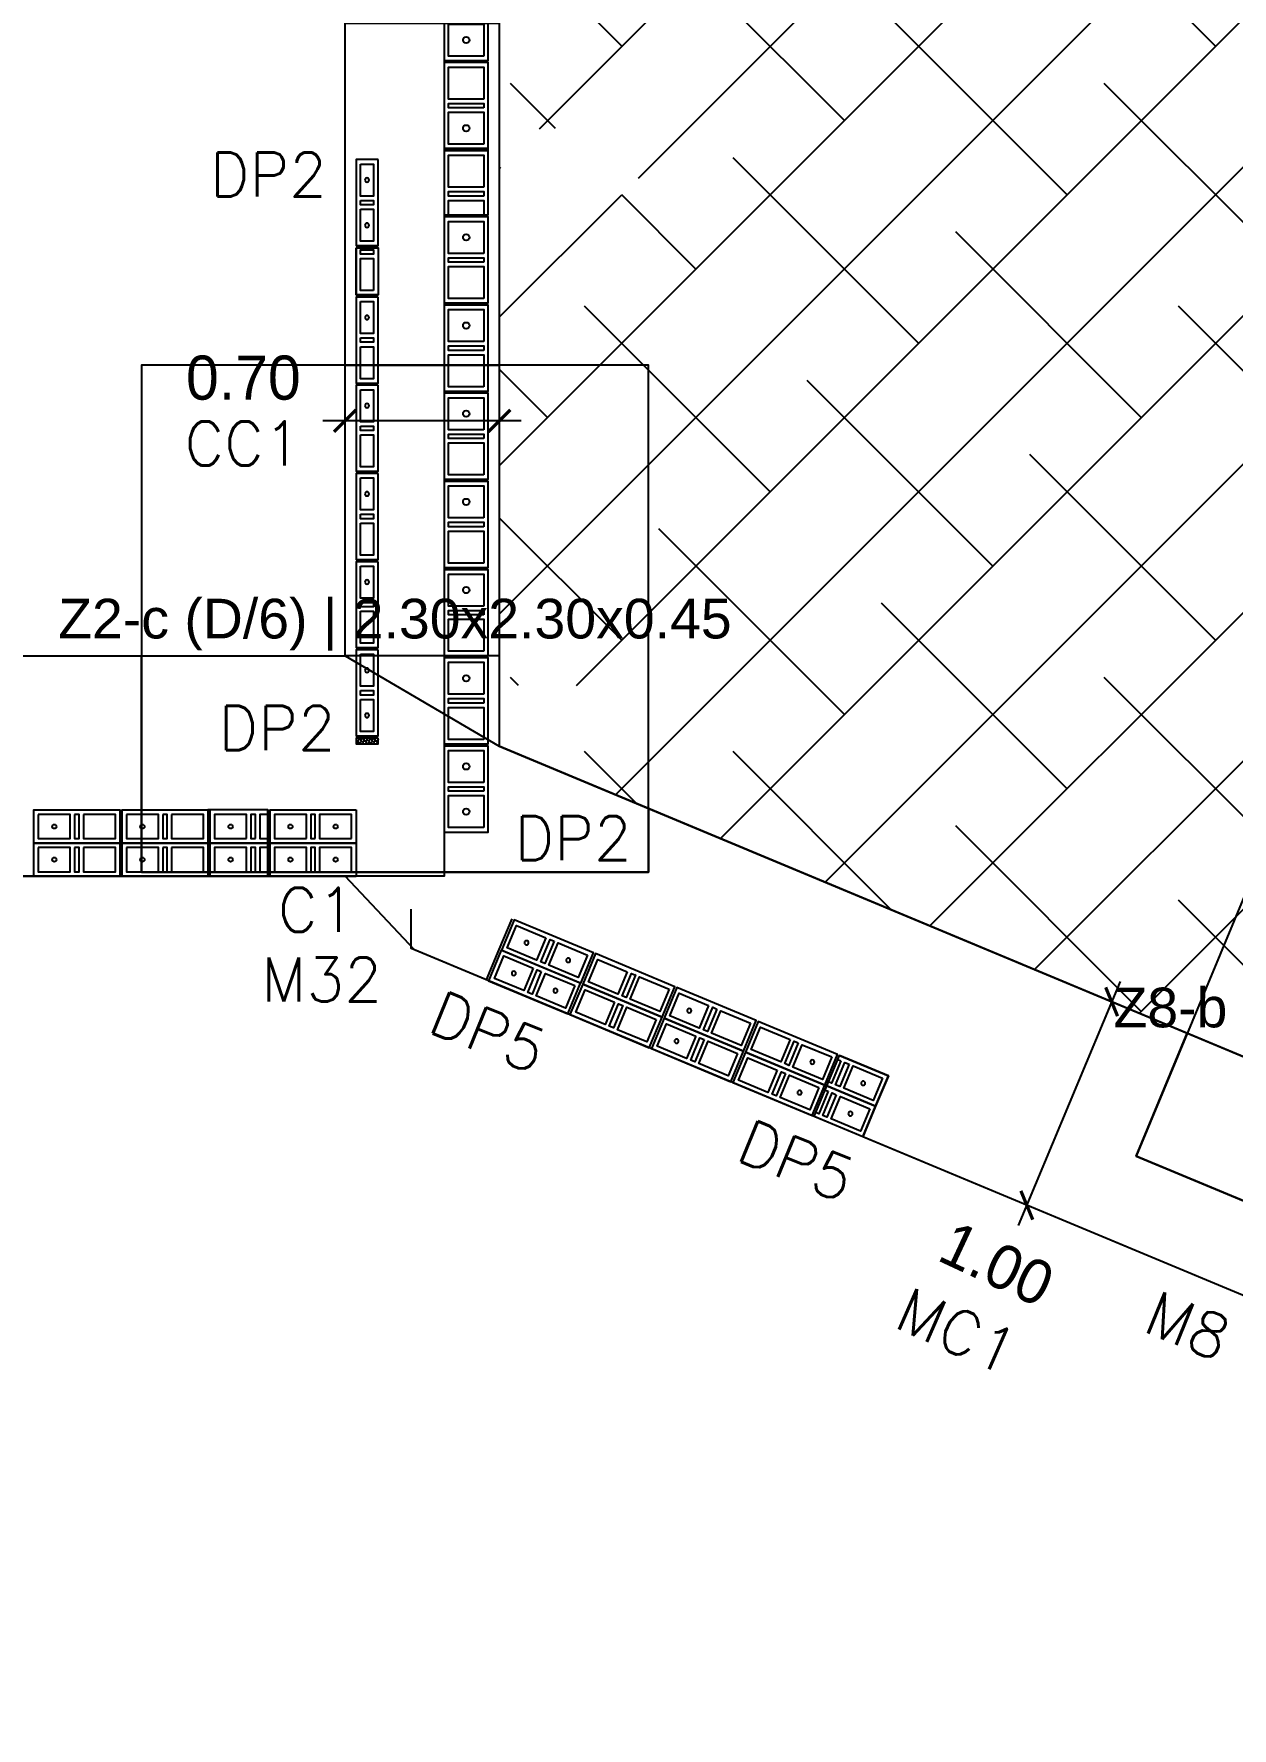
# Model space of a CAD drawing. Header units: metres. Extents: x -33.7 to 12.8, y -17.6 to 9.1.
# Drawn here: x 0.03 to 5.46, y -7.63 to 0.06 of the extents above; entities that cross this region are included whole.
import ezdxf
from ezdxf.enums import TextEntityAlignment as Align
from ezdxf.xclip import XClip

# ---------------------------------------------------------------- set-up
doc = ezdxf.new("R2010")
doc.units = ezdxf.units.M
doc.header["$XCLIPFRAME"] = 2
doc.linetypes.add('HIDDEN', pattern=[0.375, 0.25, -0.125])
for name, color, linetype in [('block0.14', 1, 'Continuous'), ('BLOCK251', 1, 'Continuous'), ('BLOKS 008', 8, 'Continuous'), ('CIMIENTO 004', 4, 'Continuous'), ('COTAS', 1, 'Continuous'), ('CUANT-CC1-NETO', 30, 'Continuous'), ('CUANT-MC1-NETO', 1, 'Continuous'), ('CUANT-TEXTO', 7, 'Continuous'), ('CUANT-TRASLAPE-ZAPATA', 8, 'Continuous'), ('CUANT-ZAPATAS', 5, 'Continuous'), ('hatch', 8, 'Continuous'), ('S-contrapiso 001', 1, 'Continuous'), ('S-text 003', 3, 'Continuous'), ('TEX5', 4, 'Continuous'), ('ZAPATA', 6, 'Continuous')]:
    doc.layers.add(name, color=color, linetype=linetype)
doc.styles.add('ROMANS', font='romans')
doc.styles.add('ROTULOS', font='GOTHIC.TTF')
doc.styles.get("Standard").update_dxf_attribs({"font": 'arial.ttf'})
doc.dimstyles.new('DIM_100_2', dxfattribs={"dimtxt": 0.2, "dimasz": 0.1, "dimexe": 0.1, "dimexo": 0.1, "dimgap": 0.15, "dimtad": 1, "dimtxsty": 'ROTULOS', "dimblk": 'ARCHTICK', "dimcen": 0.1, "dimdle": 0.1, "dimclrd": 256, "dimclre": 256, "dimclrt": 1, "dimaunit": 1, "dimadec": 3, "dimazin": 3, "dimtfac": 1, "dimtix": 1, "dimtmove": 2, "dimatfit": 0, "dimldrblk": 'FLECHA', "dimfxl": 0.25, "dimtvp": 1, "dimlwd": -1, "dimlwe": -1})

# ---------------------------------------------------------------- blocks, each defined once
blk = doc.blocks.new('*U134')
for points in [[(-0.075, 0.4), (0.075, 0.4), (0.075, 0.01), (-0.075, 0.01)], [(0.055, 0.38), (-0.055, 0.38), (-0.055, 0.235), (0.055, 0.235)], [(0.055, 0.215), (-0.055, 0.215), (-0.055, 0.195), (0.055, 0.195)], [(0.055, 0.175), (-0.055, 0.175), (-0.055, 0.03), (0.055, 0.03)]]:
    blk.add_lwpolyline(points, close=True)
at = {"color": 251}
blk.add_lwpolyline([(-0.075, 0), (0.075, 0)], dxfattribs=at)
at = {"color": 3}
blk.add_circle((0, 0.3075), 0.00953, dxfattribs=at)
blk = doc.blocks.new('*U135')
for points in [[(-0.075, 0.4), (0.075, 0.4), (0.075, 0.01), (-0.075, 0.01)], [(0.055, 0.38), (-0.055, 0.38), (-0.055, 0.235), (0.055, 0.235)], [(0.055, 0.215), (-0.055, 0.215), (-0.055, 0.195), (0.055, 0.195)], [(0.055, 0.175), (-0.055, 0.175), (-0.055, 0.03), (0.055, 0.03)]]:
    blk.add_lwpolyline(points, close=True)
at = {"color": 251}
blk.add_lwpolyline([(-0.075, 0), (0.075, 0)], dxfattribs=at)
at = {"color": 3}
blk.add_circle((0, 0.3075), 0.00953, dxfattribs=at)
blk = doc.blocks.new('*U136')
for points in [[(-0.075, 0.4), (0.075, 0.4), (0.075, 0.01), (-0.075, 0.01)], [(0.055, 0.38), (-0.055, 0.38), (-0.055, 0.235), (0.055, 0.235)], [(0.055, 0.215), (-0.055, 0.215), (-0.055, 0.195), (0.055, 0.195)], [(0.055, 0.175), (-0.055, 0.175), (-0.055, 0.03), (0.055, 0.03)]]:
    blk.add_lwpolyline(points, close=True)
at = {"color": 251}
blk.add_lwpolyline([(-0.075, 0), (0.075, 0)], dxfattribs=at)
at = {"color": 3}
for centre in [(0, 0.3075), (0, 0.1025)]:
    blk.add_circle(centre, 0.00953, dxfattribs=at)
blk = doc.blocks.new('*U137')
for points in [[(-0.075, 0.4), (0.075, 0.4), (0.075, 0.01), (-0.075, 0.01)], [(0.055, 0.38), (-0.055, 0.38), (-0.055, 0.235), (0.055, 0.235)], [(0.055, 0.215), (-0.055, 0.215), (-0.055, 0.195), (0.055, 0.195)], [(0.055, 0.175), (-0.055, 0.175), (-0.055, 0.03), (0.055, 0.03)]]:
    blk.add_lwpolyline(points, close=True)
at = {"color": 251}
blk.add_lwpolyline([(-0.075, 0), (0.075, 0)], dxfattribs=at)
at = {"color": 3}
blk.add_circle((0, 0.1025), 0.00953, dxfattribs=at)
blk = doc.blocks.new('*U386')
for points in [[(-0.05, 0.4), (0.05, 0.4), (0.05, 0.01), (-0.05, 0.01)], [(0.03, 0.38), (-0.03, 0.38), (-0.03, 0.235), (0.03, 0.235)], [(0.03, 0.215), (-0.03, 0.215), (-0.03, 0.195), (0.03, 0.195)], [(0.03, 0.175), (-0.03, 0.175), (-0.03, 0.03), (0.03, 0.03)]]:
    blk.add_lwpolyline(points, close=True)
at = {"color": 251}
blk.add_lwpolyline([(-0.05, 0), (0.05, 0)], dxfattribs=at)
at = {"color": 3}
for centre in [(0, 0.3075), (0, 0.1025)]:
    blk.add_circle(centre, 0.00953, dxfattribs=at)
blk = doc.blocks.new('*U387')
for points in [[(-0.05, 0.4), (0.05, 0.4), (0.05, 0.01), (-0.05, 0.01)], [(0.03, 0.38), (-0.03, 0.38), (-0.03, 0.235), (0.03, 0.235)], [(0.03, 0.215), (-0.03, 0.215), (-0.03, 0.195), (0.03, 0.195)], [(0.03, 0.175), (-0.03, 0.175), (-0.03, 0.03), (0.03, 0.03)]]:
    blk.add_lwpolyline(points, close=True)
at = {"color": 251}
blk.add_lwpolyline([(-0.05, 0), (0.05, 0)], dxfattribs=at)
at = {"color": 3}
blk.add_circle((0, 0.3075), 0.00953, dxfattribs=at)
blk = doc.blocks.new('*U388')
for points in [[(-0.05, 0.4), (0.05, 0.4), (0.05, 0.01), (-0.05, 0.01)], [(0.03, 0.38), (-0.03, 0.38), (-0.03, 0.235), (0.03, 0.235)], [(0.03, 0.215), (-0.03, 0.215), (-0.03, 0.195), (0.03, 0.195)], [(0.03, 0.175), (-0.03, 0.175), (-0.03, 0.03), (0.03, 0.03)]]:
    blk.add_lwpolyline(points, close=True)
at = {"color": 251}
blk.add_lwpolyline([(-0.05, 0), (0.05, 0)], dxfattribs=at)
at = {"color": 3}
blk.add_circle((0, 0.3075), 0.00953, dxfattribs=at)
blk = doc.blocks.new('*U389')
for points in [[(-0.05, 0.4), (0.05, 0.4), (0.05, 0.01), (-0.05, 0.01)], [(0.03, 0.38), (-0.03, 0.38), (-0.03, 0.235), (0.03, 0.235)], [(0.03, 0.215), (-0.03, 0.215), (-0.03, 0.195), (0.03, 0.195)], [(0.03, 0.175), (-0.03, 0.175), (-0.03, 0.03), (0.03, 0.03)]]:
    blk.add_lwpolyline(points, close=True)
at = {"color": 251}
blk.add_lwpolyline([(-0.05, 0), (0.05, 0)], dxfattribs=at)
at = {"color": 3}
blk.add_circle((0, 0.3075), 0.00953, dxfattribs=at)
blk = doc.blocks.new('*U390')
for points in [[(-0.05, 0.4), (0.05, 0.4), (0.05, 0.01), (-0.05, 0.01)], [(0.03, 0.38), (-0.03, 0.38), (-0.03, 0.235), (0.03, 0.235)], [(0.03, 0.215), (-0.03, 0.215), (-0.03, 0.195), (0.03, 0.195)], [(0.03, 0.175), (-0.03, 0.175), (-0.03, 0.03), (0.03, 0.03)]]:
    blk.add_lwpolyline(points, close=True)
at = {"color": 251}
blk.add_lwpolyline([(-0.05, 0), (0.05, 0)], dxfattribs=at)
at = {"color": 3}
blk.add_circle((0, 0.3075), 0.00953, dxfattribs=at)
blk = doc.blocks.new('*U391')
for points in [[(-0.05, 0.4), (0.05, 0.4), (0.05, 0.01), (-0.05, 0.01)], [(0.03, 0.38), (-0.03, 0.38), (-0.03, 0.235), (0.03, 0.235)], [(0.03, 0.215), (-0.03, 0.215), (-0.03, 0.195), (0.03, 0.195)], [(0.03, 0.175), (-0.03, 0.175), (-0.03, 0.03), (0.03, 0.03)]]:
    blk.add_lwpolyline(points, close=True)
at = {"color": 251}
blk.add_lwpolyline([(-0.05, 0), (0.05, 0)], dxfattribs=at)
at = {"color": 3}
for centre in [(0, 0.3075), (0, 0.1025)]:
    blk.add_circle(centre, 0.00953, dxfattribs=at)
blk = doc.blocks.new('_ArchTick')
at = {"color": 0, "linetype": 'ByBlock', "lineweight": -2, "const_width": 0.15}
blk.add_lwpolyline([(-0.5, -0.5), (0.5, 0.5)], dxfattribs=at)
blk = doc.blocks.new('*D435')
at = {"layer": 'COTAS', "transparency": 16777216}
for p, q in [((2.239, -1.6988), (1.339, -1.6988)), ((1.439, -1.7988), (1.439, -1.7988)), ((2.139, -1.7988), (2.139, -1.7988))]:
    blk.add_line(p, q, dxfattribs=at)
at = {"layer": 'Defpoints', "color": 0, "transparency": 16777216}
for p in [(1.439, -1.6988), (1.439, -1.6988), (2.139, -1.6988)]:
    blk.add_point(p, dxfattribs=at)
at = {"layer": 'COTAS', "linetype": 'ByBlock', "transparency": 16777216, "xscale": 0.1, "yscale": 0.1, "zscale": 0.1}
for p, rotation in [((1.439, -1.6988), 179.9999985012163), ((2.139, -1.6988), 359.9999985012163)]:
    blk.add_blockref('_ArchTick', p, dxfattribs=dict(at, rotation=rotation))
at = {"layer": 'COTAS', "color": 1, "transparency": 16777216, "insert": (0.9778, -1.5037), "char_height": 0.2, "attachment_point": 5, "rotation": 360, "style": 'ROTULOS'}
blk.add_mtext('\\A1;0.70', dxfattribs=at)
blk = doc.blocks.new('FLECHA')
h = blk.add_hatch(color=256)
edge = h.paths.add_edge_path()
edge.add_line((-0.76, -0.716), (-0.346, 0))
edge.add_line((-0.346, 0), (-0.76, 0.716))
edge.add_arc((-0.63, 0.791), 0.15, 30, 210, ccw=False)
edge.add_line((-0.5, 0.866), (0, 0))
edge.add_line((0, 0), (-0.5, -0.866))
edge.add_arc((-0.63, -0.791), 0.15, 150, 330, ccw=False)
blk.add_line((-0.346, 0), (-1.83, 0))
blk.add_lwpolyline([(-0.76, -0.716), (-0.346, 0), (-0.76, 0.716, -1), (-0.5, 0.866), (0, 0), (-0.5, -0.866, -1)], format="xyb", close=True)
blk = doc.blocks.new('*U457')
for points in [[(-0.05, 0.4), (0.05, 0.4), (0.05, 0.01), (-0.05, 0.01)], [(0.03, 0.38), (-0.03, 0.38), (-0.03, 0.235), (0.03, 0.235)], [(0.03, 0.38), (-0.03, 0.38), (-0.03, 0.235), (0.03, 0.235)], [(0.03, 0.215), (-0.03, 0.215), (-0.03, 0.195), (0.03, 0.195)], [(0.03, 0.175), (-0.03, 0.175), (-0.03, 0.03), (0.03, 0.03)]]:
    blk.add_lwpolyline(points, close=True)
blk.add_lwpolyline([(0.03, 0.21), (0.03, 0.215), (-0.03, 0.215), (-0.03, 0.21)])
at = {"color": 251}
blk.add_lwpolyline([(-0.05, 0), (0.05, 0)], dxfattribs=at)
blk = doc.blocks.new('*U466')
at = {"color": 251}
blk.add_lwpolyline([(135.5512, -9.5275), (135.7512, -9.5275)], dxfattribs=at)
for points in [[(135.5512, -9.9275), (135.7512, -9.9275), (135.7512, -9.5375), (135.5512, -9.5375)], [(135.7312, -9.7025), (135.5712, -9.7025), (135.5712, -9.5575), (135.7312, -9.5575)], [(135.7312, -9.7425), (135.5712, -9.7425), (135.5712, -9.7225), (135.7312, -9.7225)], [(135.7312, -9.9075), (135.5712, -9.9075), (135.5712, -9.7625), (135.7312, -9.7625)]]:
    blk.add_lwpolyline(points, close=True)
at = {"color": 3}
for centre in [(135.6512, -9.63), (135.6512, -9.835)]:
    blk.add_circle(centre, 0.0144, dxfattribs=at)
blk = doc.blocks.new('*U467')
at = {"color": 251}
blk.add_lwpolyline([(135.5512, -9.5275), (135.7512, -9.5275)], dxfattribs=at)
for points in [[(135.5512, -9.9275), (135.7512, -9.9275), (135.7512, -9.5375), (135.5512, -9.5375)], [(135.7312, -9.7025), (135.5712, -9.7025), (135.5712, -9.5575), (135.7312, -9.5575)], [(135.7312, -9.7425), (135.5712, -9.7425), (135.5712, -9.7225), (135.7312, -9.7225)], [(135.7312, -9.9075), (135.5712, -9.9075), (135.5712, -9.7625), (135.7312, -9.7625)]]:
    blk.add_lwpolyline(points, close=True)
at = {"color": 3}
blk.add_circle((135.6512, -9.63), 0.0144, dxfattribs=at)
blk = doc.blocks.new('*U468')
at = {"color": 251}
blk.add_lwpolyline([(135.5512, -9.5275), (135.7512, -9.5275)], dxfattribs=at)
for points in [[(135.5512, -9.9275), (135.7512, -9.9275), (135.7512, -9.5375), (135.5512, -9.5375)], [(135.7312, -9.7025), (135.5712, -9.7025), (135.5712, -9.5575), (135.7312, -9.5575)], [(135.7312, -9.7425), (135.5712, -9.7425), (135.5712, -9.7225), (135.7312, -9.7225)], [(135.7312, -9.9075), (135.5712, -9.9075), (135.5712, -9.7625), (135.7312, -9.7625)]]:
    blk.add_lwpolyline(points, close=True)
at = {"color": 3}
blk.add_circle((135.6512, -9.63), 0.0144, dxfattribs=at)
blk = doc.blocks.new('*U469')
at = {"color": 251}
blk.add_lwpolyline([(135.5512, -9.5275), (135.7512, -9.5275)], dxfattribs=at)
for points in [[(135.5512, -9.9275), (135.7512, -9.9275), (135.7512, -9.5375), (135.5512, -9.5375)], [(135.7312, -9.7025), (135.5712, -9.7025), (135.5712, -9.5575), (135.7312, -9.5575)], [(135.7312, -9.7425), (135.5712, -9.7425), (135.5712, -9.7225), (135.7312, -9.7225)], [(135.7312, -9.9075), (135.5712, -9.9075), (135.5712, -9.7625), (135.7312, -9.7625)]]:
    blk.add_lwpolyline(points, close=True)
at = {"color": 3}
blk.add_circle((135.6512, -9.63), 0.0144, dxfattribs=at)
blk = doc.blocks.new('*U556')
at = {"color": 251}
blk.add_lwpolyline([(135.5512, -9.5275), (135.7512, -9.5275)], dxfattribs=at)
for points in [[(135.5512, -9.9275), (135.7512, -9.9275), (135.7512, -9.5375), (135.5512, -9.5375)], [(135.7312, -9.7025), (135.5712, -9.7025), (135.5712, -9.5575), (135.7312, -9.5575)], [(135.7312, -9.7425), (135.5712, -9.7425), (135.5712, -9.7225), (135.7312, -9.7225)], [(135.7312, -9.9075), (135.5712, -9.9075), (135.5712, -9.7625), (135.7312, -9.7625)]]:
    blk.add_lwpolyline(points, close=True)
at = {"color": 3}
blk.add_circle((135.6512, -9.63), 0.0144, dxfattribs=at)
blk = doc.blocks.new('*U472')
at = {"color": 251}
blk.add_lwpolyline([(135.5512, -9.5275), (135.7512, -9.5275)], dxfattribs=at)
for points in [[(135.5512, -9.9275), (135.7512, -9.9275), (135.7512, -9.5375), (135.5512, -9.5375)], [(135.7312, -9.7025), (135.5712, -9.7025), (135.5712, -9.5575), (135.7312, -9.5575)], [(135.7312, -9.7425), (135.5712, -9.7425), (135.5712, -9.7225), (135.7312, -9.7225)], [(135.7312, -9.9075), (135.5712, -9.9075), (135.5712, -9.7625), (135.7312, -9.7625)]]:
    blk.add_lwpolyline(points, close=True)
blk = doc.blocks.new('*U539')
for points in [[(-0.075, 0.4), (0.075, 0.4), (0.075, 0.01), (-0.075, 0.01)], [(0.055, 0.38), (-0.055, 0.38), (-0.055, 0.235), (0.055, 0.235)], [(0.055, 0.215), (-0.055, 0.215), (-0.055, 0.195), (0.055, 0.195)], [(0.055, 0.175), (-0.055, 0.175), (-0.055, 0.03), (0.055, 0.03)]]:
    blk.add_lwpolyline(points, close=True)
at = {"color": 251}
blk.add_lwpolyline([(-0.075, 0), (0.075, 0)], dxfattribs=at)
at = {"color": 3}
blk.add_circle((0, 0.3075), 0.00953, dxfattribs=at)
blk = doc.blocks.new('*U540')
for points in [[(-0.075, 0.4), (0.075, 0.4), (0.075, 0.01), (-0.075, 0.01)], [(0.055, 0.38), (-0.055, 0.38), (-0.055, 0.235), (0.055, 0.235)], [(0.055, 0.215), (-0.055, 0.215), (-0.055, 0.195), (0.055, 0.195)], [(0.055, 0.175), (-0.055, 0.175), (-0.055, 0.03), (0.055, 0.03)]]:
    blk.add_lwpolyline(points, close=True)
at = {"color": 251}
blk.add_lwpolyline([(-0.075, 0), (0.075, 0)], dxfattribs=at)
at = {"color": 3}
blk.add_circle((0, 0.3075), 0.00953, dxfattribs=at)
blk = doc.blocks.new('*U503')
for points in [[(-0.075, 0.4), (0.075, 0.4), (0.075, 0.01), (-0.075, 0.01)], [(0.055, 0.38), (-0.055, 0.38), (-0.055, 0.235), (0.055, 0.235)], [(0.055, 0.215), (-0.055, 0.215), (-0.055, 0.195), (0.055, 0.195)], [(0.055, 0.175), (-0.055, 0.175), (-0.055, 0.03), (0.055, 0.03)]]:
    blk.add_lwpolyline(points, close=True)
at = {"color": 251}
blk.add_lwpolyline([(-0.075, 0), (0.075, 0)], dxfattribs=at)
at = {"color": 3}
blk.add_circle((0, 0.1025), 0.00953, dxfattribs=at)
blk = doc.blocks.new('*U504')
for points in [[(-0.075, 0.4), (0.075, 0.4), (0.075, 0.01), (-0.075, 0.01)], [(0.055, 0.38), (-0.055, 0.38), (-0.055, 0.235), (0.055, 0.235)], [(0.055, 0.38), (-0.055, 0.38), (-0.055, 0.235), (0.055, 0.235)], [(0.055, 0.215), (-0.055, 0.215), (-0.055, 0.195), (0.055, 0.195)], [(0.055, 0.175), (-0.055, 0.175), (-0.055, 0.03), (0.055, 0.03)]]:
    blk.add_lwpolyline(points, close=True)
blk.add_lwpolyline([(0.055, 0.21), (0.055, 0.215), (-0.055, 0.215), (-0.055, 0.21)])
at = {"color": 251}
blk.add_lwpolyline([(-0.075, 0), (0.075, 0)], dxfattribs=at)
blk = doc.blocks.new('*U545')
for points in [[(-0.075, 0.4), (0.075, 0.4), (0.075, 0.01), (-0.075, 0.01)], [(0.055, 0.38), (-0.055, 0.38), (-0.055, 0.235), (0.055, 0.235)], [(0.055, 0.215), (-0.055, 0.215), (-0.055, 0.195), (0.055, 0.195)], [(0.055, 0.175), (-0.055, 0.175), (-0.055, 0.03), (0.055, 0.03)]]:
    blk.add_lwpolyline(points, close=True)
at = {"color": 251}
blk.add_lwpolyline([(-0.075, 0), (0.075, 0)], dxfattribs=at)
at = {"color": 3}
for centre in [(0, 0.3075), (0, 0.1025)]:
    blk.add_circle(centre, 0.00953, dxfattribs=at)
blk = doc.blocks.new('*U547')
for points in [[(-0.075, 0.4), (0.075, 0.4), (0.075, 0.01), (-0.075, 0.01)], [(0.055, 0.38), (-0.055, 0.38), (-0.055, 0.235), (0.055, 0.235)], [(0.055, 0.215), (-0.055, 0.215), (-0.055, 0.195), (0.055, 0.195)], [(0.055, 0.175), (-0.055, 0.175), (-0.055, 0.03), (0.055, 0.03)]]:
    blk.add_lwpolyline(points, close=True)
at = {"color": 251}
blk.add_lwpolyline([(-0.075, 0), (0.075, 0)], dxfattribs=at)
at = {"color": 3}
blk.add_circle((0, 0.1025), 0.00953, dxfattribs=at)
blk = doc.blocks.new('*U546')
for points in [[(-0.075, 0.4), (0.075, 0.4), (0.075, 0.01), (-0.075, 0.01)], [(0.055, 0.38), (-0.055, 0.38), (-0.055, 0.235), (0.055, 0.235)], [(0.055, 0.38), (-0.055, 0.38), (-0.055, 0.235), (0.055, 0.235)], [(0.055, 0.215), (-0.055, 0.215), (-0.055, 0.195), (0.055, 0.195)], [(0.055, 0.175), (-0.055, 0.175), (-0.055, 0.03), (0.055, 0.03)]]:
    blk.add_lwpolyline(points, close=True)
blk.add_lwpolyline([(0.055, 0.21), (0.055, 0.215), (-0.055, 0.215), (-0.055, 0.21)])
at = {"color": 251}
blk.add_lwpolyline([(-0.075, 0), (0.075, 0)], dxfattribs=at)
blk = doc.blocks.new('*U505')
for points in [[(-0.075, 0.4), (0.075, 0.4), (0.075, 0.01), (-0.075, 0.01)], [(0.055, 0.38), (-0.055, 0.38), (-0.055, 0.235), (0.055, 0.235)], [(0.055, 0.215), (-0.055, 0.215), (-0.055, 0.195), (0.055, 0.195)], [(0.055, 0.175), (-0.055, 0.175), (-0.055, 0.03), (0.055, 0.03)]]:
    blk.add_lwpolyline(points, close=True)
at = {"color": 251}
blk.add_lwpolyline([(-0.075, 0), (0.075, 0)], dxfattribs=at)
at = {"color": 3}
for centre in [(0, 0.3075), (0, 0.1025)]:
    blk.add_circle(centre, 0.00953, dxfattribs=at)
blk = doc.blocks.new('*U537')
for points in [[(-0.075, 0.4), (0.075, 0.4), (0.075, 0.01), (-0.075, 0.01)], [(0.055, 0.38), (-0.055, 0.38), (-0.055, 0.235), (0.055, 0.235)], [(0.055, 0.215), (-0.055, 0.215), (-0.055, 0.195), (0.055, 0.195)], [(0.055, 0.175), (-0.055, 0.175), (-0.055, 0.03), (0.055, 0.03)]]:
    blk.add_lwpolyline(points, close=True)
at = {"color": 3}
blk.add_circle((0, 0.3075), 0.00953, dxfattribs=at)
blk = doc.blocks.new('*U538')
for points in [[(-0.075, 0.4), (0.075, 0.4), (0.075, 0.01), (-0.075, 0.01)], [(0.055, 0.38), (-0.055, 0.38), (-0.055, 0.235), (0.055, 0.235)], [(0.055, 0.215), (-0.055, 0.215), (-0.055, 0.195), (0.055, 0.195)], [(0.055, 0.175), (-0.055, 0.175), (-0.055, 0.03), (0.055, 0.03)]]:
    blk.add_lwpolyline(points, close=True)
at = {"color": 3}
blk.add_circle((0, 0.3075), 0.00953, dxfattribs=at)
blk = doc.blocks.new('*D549')
at = {"layer": 'COTAS', "transparency": 16777216}
for p, q in [((4.956, -4.2412), (4.4941, -5.3487)), ((5.0098, -4.3719), (5.0098, -4.3719)), ((4.6249, -5.2949), (4.6249, -5.2949))]:
    blk.add_line(p, q, dxfattribs=at)
at = {"layer": 'Defpoints', "color": 0, "transparency": 16777216}
for p in [(4.9175, -4.3335), (4.5326, -5.2564), (4.5326, -5.2564)]:
    blk.add_point(p, dxfattribs=at)
at = {"layer": 'COTAS', "linetype": 'ByBlock', "transparency": 16777216, "xscale": 0.1, "yscale": 0.1, "zscale": 0.1}
for p, rotation in [((4.9175, -4.3335), 67.36123239118668), ((4.5326, -5.2564), 247.3612323911867)]:
    blk.add_blockref('_ArchTick', p, dxfattribs=dict(at, rotation=rotation))
at = {"layer": 'COTAS', "color": 1, "transparency": 16777216, "insert": (4.3962, -5.5234), "char_height": 0.2, "attachment_point": 5, "rotation": 335, "style": 'ROTULOS'}
blk.add_mtext('\\A1;1.00', dxfattribs=at)
blk = doc.blocks.new('*U560')
at = {"color": 251}
blk.add_lwpolyline([(135.5512, -9.5275), (135.7512, -9.5275)], dxfattribs=at)
for points in [[(135.5512, -9.9275), (135.7512, -9.9275), (135.7512, -9.5375), (135.5512, -9.5375)], [(135.7312, -9.7025), (135.5712, -9.7025), (135.5712, -9.5575), (135.7312, -9.5575)], [(135.7312, -9.7425), (135.5712, -9.7425), (135.5712, -9.7225), (135.7312, -9.7225)], [(135.7312, -9.9075), (135.5712, -9.9075), (135.5712, -9.7625), (135.7312, -9.7625)]]:
    blk.add_lwpolyline(points, close=True)
at = {"color": 3}
blk.add_circle((135.6512, -9.835), 0.0144, dxfattribs=at)
blk = doc.blocks.new('*U559')
at = {"color": 251}
blk.add_lwpolyline([(135.5512, -9.5275), (135.7512, -9.5275)], dxfattribs=at)
for points in [[(135.5512, -9.9275), (135.7512, -9.9275), (135.7512, -9.5375), (135.5512, -9.5375)], [(135.7312, -9.7025), (135.5712, -9.7025), (135.5712, -9.5575), (135.7312, -9.5575)], [(135.7312, -9.7425), (135.5712, -9.7425), (135.5712, -9.7225), (135.7312, -9.7225)], [(135.7312, -9.9075), (135.5712, -9.9075), (135.5712, -9.7625), (135.7312, -9.7625)]]:
    blk.add_lwpolyline(points, close=True)
at = {"color": 3}
blk.add_circle((135.6512, -9.835), 0.0144, dxfattribs=at)
blk = doc.blocks.new('*U557')
at = {"color": 251}
blk.add_lwpolyline([(135.5512, -9.5275), (135.7512, -9.5275)], dxfattribs=at)
for points in [[(135.5512, -9.9275), (135.7512, -9.9275), (135.7512, -9.5375), (135.5512, -9.5375)], [(135.7312, -9.7025), (135.5712, -9.7025), (135.5712, -9.5575), (135.7312, -9.5575)], [(135.7312, -9.7425), (135.5712, -9.7425), (135.5712, -9.7225), (135.7312, -9.7225)], [(135.7312, -9.9075), (135.5712, -9.9075), (135.5712, -9.7625), (135.7312, -9.7625)]]:
    blk.add_lwpolyline(points, close=True)
at = {"color": 3}
blk.add_circle((135.6512, -9.63), 0.0144, dxfattribs=at)
blk = doc.blocks.new('*U558')
at = {"color": 251}
blk.add_lwpolyline([(135.5512, -9.5275), (135.7512, -9.5275)], dxfattribs=at)
for points in [[(135.5512, -9.9275), (135.7512, -9.9275), (135.7512, -9.5375), (135.5512, -9.5375)], [(135.7312, -9.7025), (135.5712, -9.7025), (135.5712, -9.5575), (135.7312, -9.5575)], [(135.7312, -9.7425), (135.5712, -9.7425), (135.5712, -9.7225), (135.7312, -9.7225)], [(135.7312, -9.9075), (135.5712, -9.9075), (135.5712, -9.7625), (135.7312, -9.7625)]]:
    blk.add_lwpolyline(points, close=True)
at = {"color": 3}
blk.add_circle((135.6512, -9.63), 0.0144, dxfattribs=at)

msp = doc.modelspace()

# ---------------------------------------------------------------- hatches: boundary and pattern name
at = {"layer": 'hatch'}
h = msp.add_hatch(dxfattribs=at)
h.set_pattern_fill('HONEY', color=256, scale=0.0025, angle=283.86149)
h.set_pattern_definition([(283.86149112, (-3977.513672, 2288.130759), (0.009526334386, -0.009912652092), [0.0079375, -0.015875]), (43.86149112, (-3977.513672, 2288.130759), (0.003821441338, 0.013206373629), [0.0079375, -0.015875]), (343.86149112, (-3977.513672, 2288.130759), (0.013347775724, 0.003293721537), [-0.015875, 0.0079375])])
h.paths.add_polyline_path([(1.589, -3.1374), (1.489, -3.1372), (1.489, -3.1634), (1.589, -3.1636)])
at = {"layer": 'S-contrapiso 001'}
h = msp.add_hatch(dxfattribs=at)
h.set_pattern_fill('ANSI38', color=256, scale=0.15)
h.paths.add_polyline_path([(-4.6593, 0.8334), (-8.386, 0.8334), (-8.386, -0.2387), (-4.6593, -0.2387)])
h.paths.add_polyline_path([(-5.3507, 0.0369), (-4.7173, 0.0369), (-4.7173, -0.2631), (-5.3507, -0.2631)])
h.paths.add_polyline_path([(-8.1834, 0.8535), (-7.731, 0.8535), (-7.731, 0.5535), (-8.1834, 0.5535)])
h.paths.add_polyline_path([(-9.586, 0.8334), (-9.586, -0.2387), (-8.386, -0.2387), (-8.386, 0.8334)])
h.paths.add_polyline_path([(-8.386, 6.3702), (-8.386, 1.5334), (-4.6593, 1.5334), (-4.6593, 3.3291), (-2.586, 3.3291), (-2.586, 6.3702)])
h.paths.add_polyline_path([(-11.086, 6.3702), (-11.086, 2.9834), (-9.586, 2.9834), (-9.586, 1.5334), (-8.386, 1.5334), (-8.386, 6.3702)])
h.paths.add_polyline_path([(-9.5393, 1.8241), (-8.9155, 1.8241), (-8.9155, 1.5241), (-9.5393, 1.5241)])
h.paths.add_polyline_path([(-8.386, 6.3702), (-8.386, 7.7363), (-8.8848, 7.7363), (-9.2848, 7.7363), (-9.6848, 7.7363), (-10.0848, 7.7363), (-10.4848, 7.7363), (-10.611, 7.7363), (-10.8848, 7.7362), (-11.086, 7.7362), (-11.086, 6.3702)])
h.paths.add_polyline_path([(-3.182, 7.8863), (-3.182, 7.8663), (-3.182, 7.8364), (-3.182, 7.7563), (-3.182, 7.7363), (-3.372, 7.7363), (-3.372, 7.8364), (-3.7597, 7.8364), (-3.7597, 7.7363), (-3.986, 7.7363), (-3.986, 6.7363), (-4.686, 6.7363), (-4.686, 7.7363), (-4.9222, 7.7363), (-5.1122, 7.7363), (-5.3598, 7.7363), (-5.7598, 7.7363), (-6.1598, 7.7363), (-6.5598, 7.7363), (-6.9598, 7.7363), (-7.3598, 7.7363), (-7.586, 7.7362), (-7.586, 6.7363), (-8.286, 6.7363), (-8.286, 7.7363), (-8.386, 7.7363), (-8.386, 6.3702), (-2.586, 6.3702), (-2.586, 6.7363), (-2.936, 6.7363), (-2.936, 7.7363), (-3.172, 7.7363), (-3.172, 7.8364), (-3.172, 7.8863)], is_closed=False)
h.paths.add_polyline_path([(-2.586, 3.3291), (1.439, 3.3291), (1.439, 4.9451), (-2.011, 4.9451), (-2.011, 6.3702), (-2.586, 6.3702)])
h.paths.add_polyline_path([(-2.011, 7.7363), (-2.236, 7.7363), (-2.236, 6.7363), (-2.586, 6.7363), (-2.586, 6.3702), (-2.011, 6.3702)])
h.paths.add_polyline_path([(4.6574, 4.9302), (3.9462, 5.2268), (4.0571, 5.4926), (2.139, 6.2926), (2.139, 1.5084), (3.2303, 1.5084)])
h.paths.add_polyline_path([(10.1144, 2.8169), (9.7724, 2.9595), (9.9071, 3.2826), (6.4461, 4.726), (6.2536, 4.2645), (5.3035, 4.6608), (3.9158, 1.3334), (9.4957, 1.3334), (9.7777, 2.0095)])
h.paths.add_polyline_path([(8.7205, 1.6505), (9.3407, 1.3935), (9.1876, 1.024), (8.5673, 1.281)])
h.paths.add_polyline_path([(9.4957, 1.3334), (3.9158, 1.3334), (3.6968, 0.8084), (2.139, 0.8084), (2.139, -2.6637), (7.8287, -2.6637)])
h.paths.add_polyline_path([(7.0302, -2.4025), (7.6504, -2.6595), (7.4973, -3.029), (6.877, -2.772)])
h.paths.add_polyline_path([(8.6568, 1.3446), (9.1961, 1.0926), (9.0691, 0.8208), (8.5298, 1.0728)])
h.paths.add_polyline_path([(7.453, -3.5646), (7.8287, -2.6637), (2.139, -2.6637), (2.139, -3.1747), (3.0741, -3.5646)])
h.paths.add_polyline_path([(3.0741, -3.5646), (6.4622, -4.9777), (6.5969, -4.6546), (6.9389, -4.7973), (7.453, -3.5646)])
h.paths.add_polyline_path([(-5.3882, -2.6637), (-5.3882, -0.9387), (-8.0538, -0.9387), (-8.0538, -2.6637)])
h.paths.add_polyline_path([(-6.0368, -2.5157), (-5.5845, -2.5157), (-5.5845, -2.8157), (-6.0368, -2.8157)])
h.paths.add_polyline_path([(-11.386, -3.8953), (-11.386, -2.6637), (-11.386, -0.3166), (-12.886, -0.3166), (-12.886, 0.5401), (-15.8572, -0.7944), (-17.5814, -3.3881), (-14.0719, -5.7717), (-13.5557, -4.9952), (-12.557, -5.6591)])
h.paths.add_polyline_path([(-15.8572, -0.7944), (-17.6054, -1.5796), (-17.4593, -1.6767), (-18.2811, -2.9129), (-17.5814, -3.3881)])
h.paths.add_polyline_path([(-12.886, 1.3334), (-12.886, 2.4194), (-15.3829, 4.7202), (-17.9279, 4.7202), (-20.7334, 0.4997), (-17.9006, -1.3833), (-15.5456, -0.3256), (-14.4428, 1.3334)])
h.paths.add_polyline_path([(-11.786, 2.9834), (-12.886, 2.9834), (-12.886, 2.8274), (-15.36, 5.107), (-15.36, 5.5139), (-11.786, 5.5139), (-11.786, 2.9834)])
h.paths.add_polyline_path([(-23.2556, 0.1331), (-23.1743, 0.079), (-22.2323, 1.4961), (-20.9832, 0.6658), (-18.2881, 4.7202), (-18.66, 4.7202), (-18.66, 7.0363)])
h.paths.add_polyline_path([(-15.36, 7.0363), (-15.36, 6.3702), (-11.786, 6.3702), (-11.786, 7.0363)])
h.paths.add_polyline_path([(-14.9493, 6.5059), (-14.4969, 6.5059), (-14.4969, 6.2059), (-14.9493, 6.2059)])
h.paths.add_polyline_path([(-13.402, 7.054), (-12.7307, 7.0389), (-12.7397, 6.639), (-13.411, 6.6541)])
h.paths.add_polyline_path([(-11.736, 6.2139), (-11.736, 6.3702), (-15.36, 6.3702), (-15.36, 6.2139)])
h.paths.add_polyline_path([(-22.706, -7.3169), (-22.4748, -6.3262), (-20.6318, -6.7465), (-19.9949, -3.9537), (-22.5603, -2.2485), (-24.2496, -4.7898), (-23.3334, -5.3988), (-24.0254, -6.4398)])
h.paths.add_polyline_path([(-25.7636, -7.053), (-25.6242, -7.0875), (-25.9129, -8.2523), (-23.5743, -8.8319), (-23.4877, -8.4824), (-23.4397, -8.2471), (-23.8182, -8.1533), (-24.2016, -8.0582), (-24.5899, -7.962), (-24.9781, -7.8658), (-25.3664, -7.7696), (-25.7449, -7.6757), (-25.7088, -7.5301), (-25.3206, -7.6264), (-24.9323, -7.7226), (-24.5441, -7.8188), (-24.1558, -7.9151), (-23.7821, -8.0077), (-23.3939, -8.1039), (-23.2483, -8.14), (-23.3445, -8.5282), (-23.4287, -8.868), (-23.0877, -8.9525), (-22.706, -7.3169), (-24.0254, -6.4398), (-24.7173, -7.4808), (-25.6392, -6.868)])
h.paths.add_polyline_path([(-19.3284, -9.3819), (-18.7609, -9.7591), (-16.3508, -6.1334), (-13.937, -7.7379), (-13.7738, -7.492), (-14.7736, -6.8274), (-14.238, -6.0216), (-17.7475, -3.638), (-19.9216, -6.9085), (-18.797, -7.165)])
h.paths.add_polyline_path([(-19.7546, -10.8089), (-19.5492, -10.945), (-18.927, -10.009), (-19.4029, -9.6926), (-19.6751, -10.8286)])
h.paths.add_polyline_path([(-18.6973, -16.0499), (-18.2664, -14.311), (-20.7079, -12.6881), (-19.7152, -11.1948), (-20.6224, -10.5938), (-20.8884, -10.5278), (-21.2767, -10.4316), (-21.6649, -10.3354), (-22.0532, -10.2391), (-22.124, -10.2216), (-24.9656, -14.4963)])
h.paths.add_polyline_path([(-24.9656, -14.4963), (-22.124, -10.2216), (-22.4414, -10.1429), (-22.8297, -10.0467), (-23.218, -9.9505), (-23.6062, -9.8542), (-23.9945, -9.758), (-24.3827, -9.6618), (-24.771, -9.5655), (-25.1592, -9.4693), (-25.5475, -9.3731), (-25.9357, -9.2769), (-26.1534, -9.2229), (-26.324, -9.1806), (-26.7122, -9.0844), (-27.1005, -8.9882), (-27.2036, -8.9626), (-30.0452, -13.2373), (-25.6764, -14.3201)])
h.paths.add_polyline_path([(-22.1972, -9.4099), (-21.5063, -9.5712), (-21.5972, -9.9607), (-22.2881, -9.7994)])
h.paths.add_polyline_path([(-27.2036, -8.9626), (-27.4887, -8.8919), (-27.877, -8.7957), (-28.2652, -8.6995), (-28.2888, -8.6936), (-28.6535, -8.6032), (-29.032, -8.5094), (-29.1026, -8.4919), (-31.9442, -12.7666), (-30.0452, -13.2373)])
h.paths.add_polyline_path([(-29.6289, -8.3615), (-29.6974, -8.3445), (-29.733, -8.3357), (-30.0423, -8.259), (-33.4182, -12.4013), (-31.9442, -12.7666), (-29.1026, -8.4919), (-29.2503, -8.4553)])
h.paths.add_polyline_path([(-27.3143, -6.1019), (-26.9261, -6.1982), (-26.5378, -6.2944), (-26.4809, -6.3085), (-26.7993, -6.0969), (-26.1073, -5.0559), (-26.5251, -4.7781), (-27.3934, -6.0824), (-27.3241, -6.0995)], is_closed=False)
h.paths.add_polyline_path([(-26.1838, -6.5367), (-26.1924, -6.5713), (-26.338, -6.5352), (-26.3294, -6.5006), (-26.5836, -6.4376), (-26.9719, -6.3414), (-27.3601, -6.2451), (-27.4817, -6.215), (-27.7172, -6.5687), (-26.0735, -6.9761), (-25.889, -6.702), (-26.1102, -6.5549)])
h.paths.add_polyline_path([(-27.7888, -6.6763), (-28.4237, -7.6299), (-28.0482, -7.723)])
h.paths.add_polyline_path([(-23.1743, 0.079), (-23.2556, 0.1331), (-26.5251, -4.7781), (-26.1073, -5.0559), (-25.4153, -4.0149), (-24.4994, -4.6237), (-22.8101, -2.0824), (-24.0592, -1.2521)])
h.paths.add_polyline_path([(-14.4428, 1.3334), (-15.5456, -0.3256), (-12.886, 0.8689), (-12.886, 1.3334)])
h.paths.add_polyline_path([(-11.0382, -0.4636), (-11.0382, -0.3166), (-11.386, -0.3166), (-11.386, -2.6637), (-11.3538, -2.6637), (-11.3538, -0.4636)])
h.paths.add_polyline_path([(-19.9216, -6.9085), (-17.7475, -3.638), (-18.4471, -3.1628), (-19.2861, -4.4249), (-19.7277, -4.1314), (-20.3393, -6.8132)])
h.paths.add_polyline_path([(2.1518, -2.8988), (2.7756, -2.8988), (2.7756, -3.1988), (2.1518, -3.1988)])
h.paths.add_polyline_path([(-20.7446, -3.7304), (-20.0476, -3.8632), (-20.1225, -4.2561), (-20.8195, -4.1233)])
h.paths.add_polyline_path([(-25.755, -7.6631), (-25.1515, -7.8209), (-25.2273, -8.1111), (-25.8309, -7.9534)])
h.paths.add_polyline_path([(-19.2987, -9.1554), (-19.0535, -8.8097), (-18.8088, -8.9833), (-19.054, -9.329)])
h.paths.add_polyline_path([(-20.9886, -10.5251), (-20.5588, -10.6317), (-20.631, -10.9229), (-21.0608, -10.8163)])
h.paths.add_polyline_path([(-25.441, -14.4093), (-25.2795, -13.7576), (-24.8912, -13.8538), (-25.0527, -14.5055)])
h.paths.add_polyline_path([(-25.6505, -14.3528), (-25.5225, -13.7715), (-25.2295, -13.8361), (-25.3575, -14.4174)])
h.paths.add_polyline_path([(-19.8576, -6.0936), (-19.4643, -5.503), (-19.1314, -5.7247), (-19.5246, -6.3153)])
h.paths.add_polyline_path([(-2.011, 6.6254), (-2.0963, 6.6254), (-2.0963, 6.9254), (-2.011, 6.9254)], flags=16)
h.paths.add_polyline_path([(-2.011, 6.8147), (-2.1595, 6.8147), (-2.1595, 7.2147), (-2.011, 7.2147)], flags=16)
h.paths.add_polyline_path([(-7.1504, 0.8049), (-6.441, 0.789), (-6.45, 0.3891), (-7.1594, 0.4051)], flags=16)
h.paths.add_polyline_path([(-7.1232, 0.4867), (-6.547, 0.4867), (-6.547, 0.1867), (-7.1232, 0.1867)], flags=16)
h.paths.add_polyline_path([(-6.0487, -0.1365), (-6.0487, 0.5635), (-5.6487, 0.5635), (-5.6487, -0.1365)], flags=16)
h.paths.add_polyline_path([(-11.0246, 6.0206), (-10.3913, 6.0206), (-10.3913, 5.7206), (-11.0246, 5.7206)], flags=16)
h.paths.add_polyline_path([(-10.7401, 4.2263), (-10.1639, 4.2263), (-10.1639, 3.9263), (-10.7401, 3.9263)], flags=16)
h.paths.add_polyline_path([(-10.8373, 4.5734), (-10.1277, 4.5734), (-10.1277, 4.1734), (-10.8373, 4.1734)], flags=16)
h.paths.add_polyline_path([(-8.9728, 6.9005), (-8.9728, 7.572), (-8.5728, 7.572), (-8.5728, 6.9005)], flags=16)
h.paths.add_polyline_path([(-10.0971, 7.638), (-9.4258, 7.6229), (-9.4348, 7.223), (-10.1061, 7.2381)], flags=16)
h.paths.add_polyline_path([(-10.0218, 7.3154), (-9.4265, 7.3154), (-9.4265, 7.0154), (-10.0218, 7.0154)], flags=16)
h.paths.add_polyline_path([(-10.8373, 7.0355), (-10.1277, 7.0355), (-10.1277, 6.6355), (-10.8373, 6.6355)], flags=16)
h.paths.add_polyline_path([(-10.7401, 6.6884), (-10.1639, 6.6884), (-10.1639, 6.3884), (-10.7401, 6.3884)], flags=16)
h.paths.add_polyline_path([(-5.3728, 6.9005), (-5.3728, 7.572), (-4.9728, 7.572), (-4.9728, 6.9005)], flags=16)
h.paths.add_polyline_path([(-6.3245, 7.3651), (-5.7292, 7.3651), (-5.7292, 7.0651), (-6.3245, 7.0651)], flags=16)
h.paths.add_polyline_path([(-6.3998, 7.638), (-5.7285, 7.6229), (-5.7375, 7.223), (-6.4088, 7.2381)], flags=16)
h.paths.add_polyline_path([(-3.7873, 7.2147), (-3.0777, 7.2147), (-3.0777, 6.8147), (-3.7873, 6.8147)], flags=16)
h.paths.add_polyline_path([(-7.2901, 6.8676), (-6.7139, 6.8676), (-6.7139, 6.5676), (-7.2901, 6.5676)], flags=16)
h.paths.add_polyline_path([(-7.3873, 7.2147), (-6.6777, 7.2147), (-6.6777, 6.8147), (-7.3873, 6.8147)], flags=16)
h.paths.add_polyline_path([(-1.8399, 4.034), (-1.1304, 4.034), (-1.1304, 3.634), (-1.8399, 3.634)], flags=16)
h.paths.add_polyline_path([(0.4157, 4.2451), (0.9919, 4.2451), (0.9919, 3.9451), (0.4157, 3.9451)], flags=16)
h.paths.add_polyline_path([(0.3231, 4.5921), (1.0326, 4.5921), (1.0326, 4.1921), (0.3231, 4.1921)], flags=16)
h.paths.add_polyline_path([(3.3137, 4.5875), (3.9633, 4.302), (3.8023, 3.9358), (3.1528, 4.2213)], flags=16)
h.paths.add_polyline_path([(3.2297, 4.2453), (3.7572, 4.0135), (3.6365, 3.7389), (3.109, 3.9707)], flags=16)
h.paths.add_polyline_path([(2.1466, -0.3731), (2.7704, -0.3731), (2.7704, -0.6731), (2.1466, -0.6731)], flags=16)
h.paths.add_polyline_path([(3.1299, 0.6767), (3.7728, 0.6767), (3.7728, 0.3767), (3.1299, 0.3767)], flags=16)
h.paths.add_polyline_path([(6.9665, -2.7084), (7.5058, -2.9604), (7.3788, -3.2322), (6.8395, -2.9801)], flags=16)
h.paths.add_polyline_path([(-7.9718, -0.9672), (-7.2625, -0.9832), (-7.2715, -1.3831), (-7.9809, -1.3671)], flags=16)
h.paths.add_polyline_path([(-7.9447, -1.2855), (-7.3685, -1.2855), (-7.3685, -1.5855), (-7.9447, -1.5855)], flags=16)
h.paths.add_polyline_path([(-16.0534, -4.1835), (-15.8082, -3.8378), (-15.5635, -4.0114), (-15.8087, -4.3571)], flags=16)
h.paths.add_polyline_path([(-15.882, -4.4089), (-15.4893, -3.818), (-15.1561, -4.0394), (-15.5489, -4.6303)], flags=16)
h.paths.add_polyline_path([(-15.4944, -0.66), (-15.1916, -1.3017), (-15.5533, -1.4724), (-15.8562, -0.8307)], flags=16)
h.paths.add_polyline_path([(-15.1916, -0.7068), (-14.9795, -1.0737), (-15.2392, -1.2238), (-15.4513, -0.8569)], flags=16)
h.paths.add_polyline_path([(-12.4951, -4.0567), (-11.9374, -4.4306), (-12.1602, -4.7628), (-12.7178, -4.3889)], flags=16)
h.paths.add_polyline_path([(-12.6176, -4.3441), (-12.1384, -4.6972), (-12.3163, -4.9387), (-12.7955, -4.5856)], flags=16)
h.paths.add_polyline_path([(-18.1856, -2.8372), (-17.7928, -2.2463), (-17.4597, -2.4677), (-17.8524, -3.0586)], flags=16)
h.paths.add_polyline_path([(-19.6813, 0.7981), (-19.0904, 0.4053), (-19.3118, 0.0722), (-19.9027, 0.465)], flags=16)
h.paths.add_polyline_path([(-15.0925, 3.5852), (-14.7506, 3.8357), (-14.5733, 3.5937), (-14.9152, 3.3432)], flags=16)
h.paths.add_polyline_path([(-19.1626, 2.6531), (-18.5717, 2.2604), (-18.7931, 1.9272), (-19.384, 2.32)], flags=16)
h.paths.add_polyline_path([(-18.8699, 2.7271), (-18.5287, 2.4757), (-18.7067, 2.2342), (-19.0479, 2.4856)], flags=16)
h.paths.add_polyline_path([(-15.0544, 3.2966), (-14.5142, 3.7567), (-14.2549, 3.4521), (-14.795, 2.9921)], flags=16)
h.paths.add_polyline_path([(-15.3473, 5.5061), (-14.7235, 5.5061), (-14.7235, 5.2061), (-15.3473, 5.2061)], flags=16)
h.paths.add_polyline_path([(-13.6656, 5.4855), (-12.9562, 5.4695), (-12.9653, 5.0696), (-13.6746, 5.0856)], flags=16)
h.paths.add_polyline_path([(-13.6384, 5.1672), (-13.0622, 5.1672), (-13.0622, 4.8672), (-13.6384, 4.8672)], flags=16)
h.paths.add_polyline_path([(-20.9408, 3.2934), (-20.4616, 2.9403), (-20.6396, 2.6988), (-21.1188, 3.0519)], flags=16)
h.paths.add_polyline_path([(-20.8113, 3.603), (-20.2521, 3.2313), (-20.4736, 2.8982), (-21.0327, 3.2699)], flags=16)
h.paths.add_polyline_path([(-13.3383, 6.7373), (-12.7431, 6.7373), (-12.7431, 6.4373), (-13.3383, 6.4373)], flags=16)
h.paths.add_polyline_path([(-20.6692, -4.0667), (-20.2504, -4.1315), (-20.2962, -4.4279), (-20.7151, -4.3632)], flags=16)
h.paths.add_polyline_path([(-22.9334, -3.0194), (-22.3425, -3.4122), (-22.5639, -3.7453), (-23.1548, -3.3525)], flags=16)
h.paths.add_polyline_path([(-22.6407, -2.9454), (-22.2996, -3.1968), (-22.4775, -3.4384), (-22.8187, -3.187)], flags=16)
h.paths.add_polyline_path([(-23.6003, -7.6928), (-22.9968, -7.8506), (-23.0727, -8.1408), (-23.6762, -7.983)], flags=16)
h.paths.add_polyline_path([(-19.1273, -9.3808), (-18.7346, -8.7899), (-18.4014, -9.0114), (-18.7942, -9.6023)], flags=16)
h.paths.add_polyline_path([(-19.2282, -15.1266), (-18.6685, -15.3293), (-18.7707, -15.6113), (-19.3304, -15.4087)], flags=16)
h.paths.add_polyline_path([(-21.7032, -10.3271), (-21.0997, -10.4849), (-21.1756, -10.7752), (-21.7791, -10.6174)], flags=16)
h.paths.add_polyline_path([(-19.1764, -14.8285), (-18.5329, -15.0204), (-18.6472, -15.4037), (-19.2907, -15.2119)], flags=16)
h.paths.add_polyline_path([(-24.6976, -2.4015), (-24.2184, -2.7546), (-24.3963, -2.9961), (-24.8755, -2.643)], flags=16)
h.paths.add_polyline_path([(-24.8921, -2.5383), (-24.3329, -2.91), (-24.5543, -3.2432), (-25.1135, -2.8715)], flags=16)
h.paths.add_polyline_path([(8.1076, 3.5617), (8.6525, 3.3222), (8.5318, 3.0475), (7.9869, 3.287)], flags=16)
h.paths.add_polyline_path([(8.2853, 3.9202), (8.8214, 3.6702), (8.6481, 3.2986), (8.112, 3.5486)], flags=16)
h.paths.add_polyline_path([(2.8707, 5.5518), (3.4156, 5.3122), (3.2949, 5.0376), (2.75, 5.2771)], flags=24)
h.paths.add_polyline_path([(3.1058, 5.8643), (3.618, 5.5686), (3.413, 5.2135), (2.9008, 5.5092)], flags=24)

# ---------------------------------------------------------------- linework, layer by layer
at = {"layer": 'CIMIENTO 004'}
for points in [[(5.3035, 4.6608), (3.6968, 0.8084), (2.139, 0.8084), (2.139, -3.1747)], [(6.4622, -4.9777), (2.139, -3.1747)], [(-10.0922, -3.7636), (1.489, -3.7636)], [(7.3422, -6.4282), (1.739, -4.0913), (1.739, -3.9136)]]:
    msp.add_lwpolyline(points, dxfattribs=at)
at = {"layer": 'CIMIENTO 004', "linetype": 'HIDDEN', "ltscale": 0.5}
for points in [[(1.439, -2.7636), (1.439, 0.8334)], [(-4.5093, -0.2387), (-2.2093, -0.2387), (-2.2093, -2.7636), (1.439, -2.7636)]]:
    msp.add_lwpolyline(points, dxfattribs=at)
at = {"layer": 'CUANT-CC1-NETO'}
msp.add_lwpolyline([(2.139, -1.4455), (1.439, -1.4455), (1.439, 0.1059), (2.139, 0.1059)], close=True, dxfattribs=at)
at = {"layer": 'CUANT-MC1-NETO'}
msp.add_lwpolyline([(6.0773, -5.9006), (1.7541, -4.0976), (1.439, -3.7636), (-2.2093, -3.7636), (-2.9093, -3.7636), (-4.6882, -3.7636), (-5.3882, -3.7636), (-8.0538, -3.7636), (-8.0538, -3.7636), (-8.0538, -2.7636), (-5.3882, -2.7636), (-4.5093, -2.7636), (-3.7476, -2.7636), (-3.7476, -3.7455), (-1.4476, -3.7455), (-1.4476, -2.7636), (0.5154, -2.7636), (0.5154, -3.7455), (2.8154, -3.7455), (2.8154, -3.4568), (5.2607, -4.4766), (5.029, -5.0331), (6.6038, -5.6886)], close=True, dxfattribs=at)
at = {"layer": 'CUANT-TRASLAPE-ZAPATA'}
for points in [[(2.139, -2.7636), (1.439, -2.7636), (1.439, -1.4455), (2.139, -1.4455)], [(1.439, -2.7636), (2.139, -3.1747), (2.8154, -3.4568), (2.8154, -3.7455), (0.5154, -3.7455), (0.5154, -2.7636)], [(6.6038, -5.6886), (5.029, -5.0331), (5.2607, -4.4766), (6.4622, -4.9777), (6.9389, -4.7973), (7.5349, -3.3683), (8.2978, -3.6858), (7.6373, -5.2726)]]:
    msp.add_lwpolyline(points, close=True, dxfattribs=at)
at = {"layer": 'CUANT-ZAPATAS'}
for points in [[(0.5154, -3.7455), (2.8154, -3.7455), (2.8154, -1.4455), (0.5154, -1.4455)], [(7.3371, -5.9939), (8.2978, -3.6858), (5.9898, -2.7251), (5.029, -5.0331)]]:
    msp.add_lwpolyline(points, close=True, dxfattribs=at)
at = {"layer": 'hatch'}
msp.add_lwpolyline([(1.589, -3.1374), (1.489, -3.1372), (1.489, -3.1634), (1.589, -3.1636)], close=True, dxfattribs=at)
at = {"layer": 'ZAPATA'}
msp.add_lwpolyline([(1.889, 3.3291), (1.889, -3.7636), (-4.6593, -3.7636)], dxfattribs=at)

# ---------------------------------------------------------------- block references
at = {"layer": 'block0.14'}
for name, p in [('*U560', (-133.6622, 9.8639)), ('*U559', (-133.6622, 9.4639)), ('*U558', (-133.6622, 8.7639)), ('*U557', (-133.6622, 8.3639)), ('*U556', (-133.6622, 7.9639)), ('*U469', (-133.6622, 7.5639)), ('*U468', (-133.6622, 7.1639)), ('*U467', (-133.6622, 6.7639)), ('*U466', (-133.6622, 6.3639))]:
    msp.add_blockref(name, p, dxfattribs=at)
ref = msp.add_blockref('*U472', (-133.6622, 9.0639), dxfattribs=dict(at, rotation=360))
XClip(ref).set_block_clipping_path([(135.5512423138, -9.8275451054), (135.7512132547, -9.5275452363)])
ref = msp.add_blockref('*U137', (0.8173, -3.5386), dxfattribs=dict(at, rotation=270))
XClip(ref).set_block_clipping_path([(-0.074999969, 0), (0.0750000117, 0.2717258911)])
ref = msp.add_blockref('*U137', (0.8173, -3.6886), dxfattribs=dict(at, rotation=270))
XClip(ref).set_block_clipping_path([(-0.0749999999, 0), (0.0750000117, 0.2717258911)])
at = {"layer": 'BLOCK251'}
for name, p, rotation in [('*U134', (0.4273, -3.5386), 90.00000000000017), ('*U135', (0.8273, -3.5386), 90.00000000000017), ('*U136', (1.089, -3.5386), 270.0000000000002), ('*U134', (0.4273, -3.6886), 90.00000000000017), ('*U135', (0.8273, -3.6886), 90.00000000000017), ('*U136', (1.089, -3.6886), 270.0000000000002)]:
    msp.add_blockref(name, p, dxfattribs=dict(at, rotation=rotation))
at = {"layer": 'BLOCK251', "xscale": -1, "rotation": 247.361232356309}
for name, p in [('*U545', (2.168, -4.0265)), ('*U505', (2.1102, -4.1649)), ('*U504', (2.5372, -4.1804)), ('*U546', (2.4794, -4.3189)), ('*U503', (2.9063, -4.3344)), ('*U547', (2.8486, -4.4728)), ('*U539', (3.2755, -4.4884)), ('*U540', (3.2178, -4.6268))]:
    msp.add_blockref(name, p, dxfattribs=at)
at = {"layer": 'BLOCK251'}
ref = msp.add_blockref('*U538', (3.5063, -4.5846), dxfattribs=dict(at, xscale=-1, rotation=247.3612324592358))
XClip(ref).set_block_clipping_path([(-0.0749999999, 0.1600000003), (0.075, 0.4)])
ref = msp.add_blockref('*U537', (3.4485, -4.723), dxfattribs=dict(at, xscale=-1, rotation=247.3612324592358))
XClip(ref).set_block_clipping_path([(-0.074999995, 0.1600000008), (0.0749999999, 0.4)])
at = {"layer": 'BLOKS 008', "xscale": -1}
for name, p in [('*U391', (1.539, -0.9137)), ('*U390', (1.539, -1.5372)), ('*U389', (1.539, -1.9372)), ('*U388', (1.539, -2.3372)), ('*U387', (1.539, -2.7372)), ('*U386', (1.539, -3.1372))]:
    msp.add_blockref(name, p, dxfattribs=at)
at = {"layer": 'BLOKS 008'}
ref = msp.add_blockref('*U457', (1.539, -0.7272), dxfattribs=dict(at, xscale=-1, rotation=180))
XClip(ref).set_block_clipping_path([(-0.0500269098, 0.1863220119), (0.0499999999, 0.4)])

# ---------------------------------------------------------------- texts
at = {"layer": 'CUANT-TEXTO'}
for s, p in [('Z2-c (D/6) | 2.30x2.30x0.45', (1.6654, -2.5955)), ('Z8-b (E, M33) | 2.50x2.50x0.45', (6.6634, -4.3595))]:
    msp.add_text(s, height=0.18, dxfattribs=at).set_placement(p, align=Align.MIDDLE_CENTER)
at = {"layer": 'S-text 003', "style": 'ROMANS'}
for s, p in [('DP2', (1.357, -0.6812)), ('DP2', (1.3966, -3.1915)), ('DP2', (2.7399, -3.6915)), ('M32', (1.6073, -4.3327))]:
    msp.add_text(s, height=0.2, dxfattribs=at).set_placement(p, align=Align.RIGHT)
for s, p in [('DP5', (2.2976, -4.6644)), ('DP5', (3.6965, -5.2478)), ('M8', (5.4008, -5.9668))]:
    msp.add_text(s, height=0.2, rotation=337.83968, dxfattribs=at).set_placement(p, align=Align.RIGHT)
at = {"layer": 'TEX5', "style": 'ROMANS'}
for s, p in [('CC1', (1.2419, -1.9008)), ('C1', (1.4862, -4.0161))]:
    msp.add_text(s, height=0.2, dxfattribs=at).set_placement(p, align=Align.RIGHT)
msp.add_text('MC1', height=0.2, rotation=336.27374, dxfattribs=at).set_placement((4.4319, -6.0307), align=Align.RIGHT)

# ---------------------------------------------------------------- dimensions: what is measured, and where the dimension line sits
at = {"layer": 'COTAS'}
dim = msp.add_linear_dim(base=(1.439, -1.6988), p1=(2.139, -1.6988), p2=(1.439, -1.6988), angle=180, dimstyle='DIM_100_2', dxfattribs=at)
dim.commit()
dim.dimension.update_dxf_attribs({"geometry": '*D435', "text_midpoint": (0.9778, -1.5037), "dimtype": 161})
dim = msp.add_linear_dim(base=(4.5326, -5.2564), p1=(4.9175, -4.3335), p2=(4.5326, -5.2564), angle=247.36123, dimstyle='DIM_100_2', override={"dimtxsty": 'ROTULOS', "dimldrblk": 'FLECHA'}, dxfattribs=at)
dim.commit()
dim.dimension.update_dxf_attribs({"geometry": '*D549', "text_midpoint": (4.3962, -5.5234), "dimtype": 161, "text_rotation": 335})

doc.saveas('drawing.dxf')
